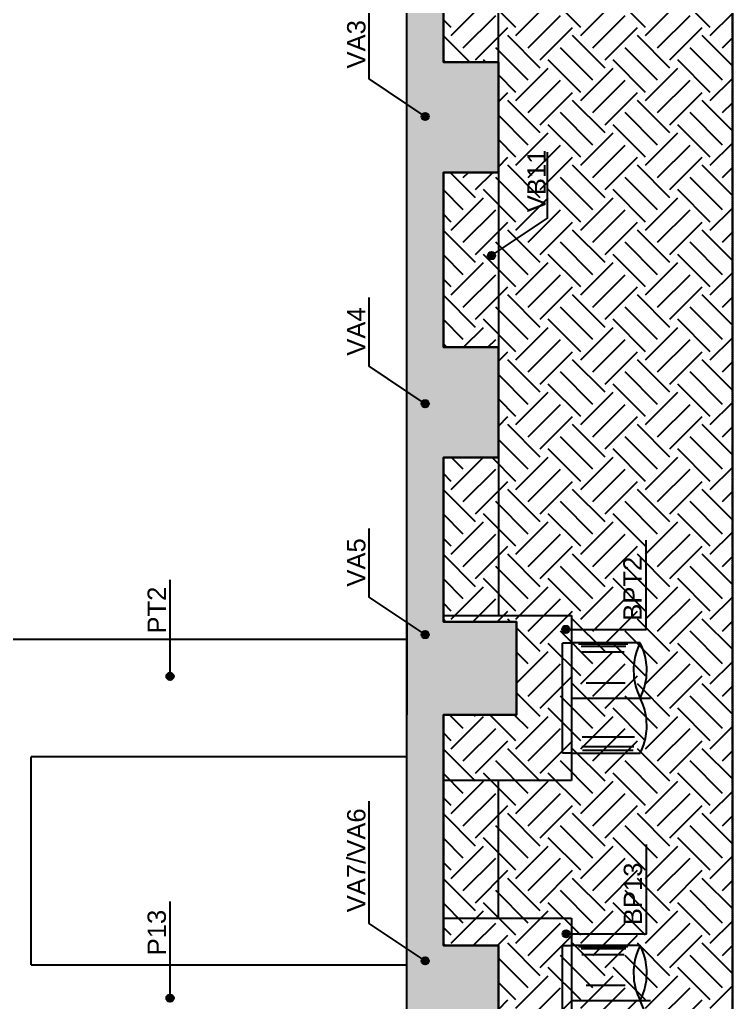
# Model space of a CAD drawing. Extents: x -1789 to 4156, y -3064 to 1391.
# Drawn here: x 2700 to 3089, y 276 to 812 of the extents above; entities that cross this region are included whole.
import ezdxf

# ---------------------------------------------------------------- set-up
doc = ezdxf.new("R2010")
doc.units = 0
doc.linetypes.add('ESTILO_TQS_0003', pattern=[0.92, 0.3, -0.15, 0.02, -0.15, 0.3])
doc.linetypes.add('ESTILO_TQS_0005', pattern=[0.4, 0.3, -0.1])
for name, color, linetype in [('1', 1, 'CONTINUOUS'), ('13', 35, 'CONTINUOUS'), ('2', 2, 'CONTINUOUS'), ('3', 3, 'CONTINUOUS'), ('4', 4, 'CONTINUOUS'), ('8', 8, 'CONTINUOUS')]:
    doc.layers.add(name, color=color, linetype=linetype)
doc.styles.add('TQS_ARIAL', font='arial.ttf')

msp = doc.modelspace()

# ---------------------------------------------------------------- linework, layer by layer
at = {"layer": '1', "linetype": 'Continuous'}
for p, q in [((2782.2596, 453.4249), (2782.2596, 506.2663)), ((3038.80335, 471.7804), (3001.4356, 471.7804)), ((3032.18595, 471.14615), (3005.26835, 471.14615)), ((3031.01745, 469.9521), (3006.66305, 469.9521)), ((3030.14115, 466.72035), (3006.973, 466.72035)), ((3030.72535, 449.94455), (3009.29745, 449.9445)), ((3035.6911, 420.4233), (3007.1279, 420.42335)), ((3035.39905, 415.2019), (3006.973, 415.2019)), ((3035.1069, 413.19365), (3007.4378, 413.19365)), ((3001.4356, 411.7804), (3038.80335, 411.7804)), ((2782.2596, 277.954), (2782.2596, 330.7954)), ((3038.80335, 306.7804), (3001.4356, 306.7804)), ((3032.18595, 306.14615), (3005.26835, 306.14615)), ((3031.01745, 304.9521), (3006.66305, 304.9521)), ((3030.14115, 301.72035), (3006.973, 301.72035)), ((3030.72535, 284.94455), (3009.29745, 284.9445))]:
    msp.add_line(p, q, dxfattribs=at)
at = {"layer": '1', "linetype": 'ESTILO_TQS_0005'}
for p, q in [((3001.4356, 441.7804), (3044.5098, 441.7804)), ((3001.4356, 276.7804), (3044.5098, 276.7804))]:
    msp.add_line(p, q, dxfattribs=at)
at = {"layer": '1', "linetype": 'Continuous'}
for points in [[(2921.50775, 758.8951), (2890.88795, 779.3635), (2890.88795, 816.9624)], [(2957.6999, 683.01435), (2988.3197, 703.4828), (2988.3197, 739.50285)], [(2921.50775, 602.27185), (2890.88795, 622.74025), (2890.88795, 660.2026)], [(2921.50775, 476.33095), (2890.88795, 496.79935), (2890.88795, 534.202)], [(2998.23815, 479.21575), (3042.155, 479.21575), (3042.155, 527.84385)], [(3038.8034, 471.7804), (3037.70265, 469.4336), (3036.83615, 467.1392), (3035.9422, 463.94055), (3035.1969, 458.60215), (3035.39875, 452.7295), (3036.4648, 447.60315), (3037.30515, 445.11555), (3038.8034, 441.7804)], [(3038.8033, 441.7804), (3040.3015, 445.11555), (3041.1418, 447.60315), (3042.20795, 452.7295), (3042.40975, 458.60215), (3041.6644, 463.94055), (3040.7705, 467.1392), (3039.90395, 469.4336), (3038.8033, 471.7804)], [(3038.80335, 411.7804), (3039.90395, 414.12715), (3040.77055, 416.4216), (3041.6644, 419.62025), (3042.4098, 424.9586), (3042.208, 430.8313), (3041.1419, 435.9576), (3040.3015, 438.4452), (3038.80335, 441.78035)], [(2921.50775, 298.38195), (2890.88795, 318.8504), (2890.88795, 385.56005)], [(2998.46565, 313.18585), (3042.3825, 313.18585), (3042.3825, 361.8139)], [(3038.8034, 306.7804), (3037.70265, 304.4336), (3036.83615, 302.13925), (3035.9422, 298.94055), (3035.1969, 293.60215), (3035.39875, 287.7295), (3036.4648, 282.60315), (3037.30515, 280.11555), (3038.8034, 276.7804)], [(3038.8033, 276.7804), (3040.3015, 280.11555), (3041.1418, 282.60315), (3042.20795, 287.7295), (3042.40975, 293.60215), (3041.6644, 298.94055), (3040.7705, 302.13925), (3039.90395, 304.4336), (3038.8033, 306.7804)], [(3038.80335, 246.7804), (3039.90395, 249.12715), (3040.77055, 251.4216), (3041.6644, 254.62025), (3042.4098, 259.9586), (3042.208, 265.8313), (3041.1419, 270.9576), (3040.3015, 273.4452), (3038.80335, 276.78035)]]:
    msp.add_lwpolyline(points, dxfattribs=at)
at = {"layer": '1', "linetype": 'ESTILO_TQS_0005'}
for points in [[(3001.4356, 411.7804), (2996.4356, 411.7804), (2996.4356, 471.7804), (3001.4356, 471.7804)], [(3001.4356, 246.7804), (2996.4356, 246.7804), (2996.4356, 306.7804), (3001.4356, 306.7804)]]:
    msp.add_lwpolyline(points, dxfattribs=at)
at = {"layer": '1', "linetype": 'Continuous'}
for centre in [(2921.50775, 758.8951), (2957.6999, 683.01435), (2921.50775, 602.27185), (2921.50775, 476.33095), (2998.23815, 479.21575), (2782.2424, 453.59505), (2998.46565, 313.18585), (2921.50775, 298.38195), (2782.2424, 278.12415)]:
    msp.add_circle(centre, 2, dxfattribs=at)
for points in [[(2923.50775, 758.8951), (2920.50775, 760.62715), (2919.62835, 759.5791)], [(2923.50775, 758.8951), (2919.62835, 759.5791), (2919.62835, 758.21105)], [(2923.50775, 758.8951), (2919.62835, 758.21105), (2920.50775, 757.16305)], [(2923.50775, 758.8951), (2921.85505, 760.8647), (2920.50775, 760.62715)], [(2923.50775, 758.8951), (2920.50775, 757.16305), (2921.85505, 756.92545)], [(2923.50775, 758.8951), (2923.03985, 760.18065), (2921.85505, 760.8647)], [(2923.50775, 758.8951), (2921.85505, 756.92545), (2923.03985, 757.6095)], [(2923.50775, 758.8951), (2923.03985, 757.6095), (2923.50775, 758.8951)], [(2959.6999, 683.01435), (2956.6999, 684.7464), (2955.82055, 683.6984)], [(2959.6999, 683.01435), (2955.82055, 683.6984), (2955.82055, 682.3303)], [(2959.6999, 683.01435), (2955.82055, 682.3303), (2956.6999, 681.2823)], [(2959.6999, 683.01435), (2958.0472, 684.984), (2956.6999, 684.7464)], [(2959.6999, 683.01435), (2956.6999, 681.2823), (2958.0472, 681.04475)], [(2959.6999, 683.01435), (2959.232, 684.29995), (2958.0472, 684.984)], [(2959.6999, 683.01435), (2958.0472, 681.04475), (2959.232, 681.7288)], [(2959.6999, 683.01435), (2959.232, 681.7288), (2959.6999, 683.01435)], [(2923.50775, 602.27185), (2920.50775, 604.0039), (2919.62835, 602.95585)], [(2923.50775, 602.27185), (2919.62835, 602.95585), (2919.62835, 601.5878)], [(2923.50775, 602.27185), (2919.62835, 601.5878), (2920.50775, 600.5398)], [(2923.50775, 602.27185), (2921.85505, 604.24145), (2920.50775, 604.0039)], [(2923.50775, 602.27185), (2920.50775, 600.5398), (2921.85505, 600.3022)], [(2923.50775, 602.27185), (2923.03985, 603.5574), (2921.85505, 604.24145)], [(2923.50775, 602.27185), (2921.85505, 600.3022), (2923.03985, 600.98625)], [(2923.50775, 602.27185), (2923.03985, 600.98625), (2923.50775, 602.27185)], [(2923.50775, 476.33095), (2920.50775, 478.063), (2919.62835, 477.01495)], [(2923.50775, 476.33095), (2919.62835, 477.01495), (2919.62835, 475.6469)], [(2923.50775, 476.33095), (2921.85505, 478.30055), (2920.50775, 478.063)], [(2923.50775, 476.33095), (2923.03985, 477.6165), (2921.85505, 478.30055)], [(3000.23815, 479.21575), (2997.23815, 480.9478), (2996.35875, 479.8998)], [(3000.23815, 479.21575), (2996.35875, 479.8998), (2996.35875, 478.53175)], [(3000.23815, 479.21575), (2996.35875, 478.53175), (2997.23815, 477.4837)], [(3000.23815, 479.21575), (2998.58545, 481.1854), (2997.23815, 480.9478)], [(3000.23815, 479.21575), (2997.23815, 477.4837), (2998.58545, 477.24615)], [(3000.23815, 479.21575), (2999.77025, 480.50135), (2998.58545, 481.1854)], [(3000.23815, 479.21575), (2998.58545, 477.24615), (2999.77025, 477.9302)], [(3000.23815, 479.21575), (2999.77025, 477.9302), (3000.23815, 479.21575)], [(2923.50775, 476.33095), (2919.62835, 475.6469), (2920.50775, 474.5989)], [(2923.50775, 476.33095), (2920.50775, 474.5989), (2921.85505, 474.3613)], [(2923.50775, 476.33095), (2921.85505, 474.3613), (2923.03985, 475.04535)], [(2923.50775, 476.33095), (2923.03985, 475.04535), (2923.50775, 476.33095)], [(2784.2424, 453.59505), (2782.5897, 455.56465), (2781.2424, 455.3271)], [(2784.2424, 453.59505), (2783.7745, 454.8806), (2782.5897, 455.56465)], [(2784.2424, 453.59505), (2781.2424, 455.3271), (2780.36305, 454.2791)], [(2784.2424, 453.59505), (2780.36305, 454.2791), (2780.36305, 452.911)], [(2784.2424, 453.59505), (2780.36305, 452.911), (2781.2424, 451.863)], [(2784.2424, 453.59505), (2781.2424, 451.863), (2782.5897, 451.62545)], [(2784.2424, 453.59505), (2782.5897, 451.62545), (2783.7745, 452.30945)], [(2784.2424, 453.59505), (2783.7745, 452.30945), (2784.2424, 453.59505)], [(3000.46565, 313.18585), (2997.46565, 314.9179), (2996.58625, 313.86985)], [(3000.46565, 313.18585), (2996.58625, 313.86985), (2996.58625, 312.5018)], [(3000.46565, 313.18585), (2996.58625, 312.5018), (2997.46565, 311.4538)], [(3000.46565, 313.18585), (2998.8129, 315.15545), (2997.46565, 314.9179)], [(3000.46565, 313.18585), (2997.46565, 311.4538), (2998.8129, 311.2162)], [(3000.46565, 313.18585), (2999.9977, 314.4714), (2998.8129, 315.15545)], [(3000.46565, 313.18585), (2998.8129, 311.2162), (2999.9977, 311.90025)], [(3000.46565, 313.18585), (2999.9977, 311.90025), (3000.46565, 313.18585)], [(2923.50775, 298.38195), (2920.50775, 300.114), (2919.62835, 299.066)], [(2923.50775, 298.38195), (2921.85505, 300.3516), (2920.50775, 300.114)], [(2923.50775, 298.38195), (2923.03985, 299.66755), (2921.85505, 300.3516)], [(2923.50775, 298.38195), (2919.62835, 299.066), (2919.62835, 297.69795)], [(2923.50775, 298.38195), (2919.62835, 297.69795), (2920.50775, 296.6499)], [(2923.50775, 298.38195), (2920.50775, 296.6499), (2921.85505, 296.41235)], [(2923.50775, 298.38195), (2921.85505, 296.41235), (2923.03985, 297.0964)], [(2923.50775, 298.38195), (2923.03985, 297.0964), (2923.50775, 298.38195)], [(2784.2424, 278.12415), (2781.2424, 279.8562), (2780.36305, 278.8082)], [(2784.2424, 278.12415), (2780.36305, 278.8082), (2780.36305, 277.4401)], [(2784.2424, 278.12415), (2782.5897, 280.09375), (2781.2424, 279.8562)], [(2784.2424, 278.12415), (2783.7745, 279.40975), (2782.5897, 280.09375)], [(2784.2424, 278.12415), (2780.36305, 277.4401), (2781.2424, 276.3921)], [(2784.2424, 278.12415), (2781.2424, 276.3921), (2782.5897, 276.15455)], [(2784.2424, 278.12415), (2782.5897, 276.15455), (2783.7745, 276.83855)], [(2784.2424, 278.12415), (2783.7745, 276.83855), (2784.2424, 278.12415)]]:
    msp.add_solid(points, dxfattribs=at)
at = {"layer": '13', "linetype": 'Continuous'}
for p, q in [((2935.6808, 803.0006), (2953.35845, 820.6783)), ((2971.0361, 807.42005), (2953.35845, 825.0977)), ((2971.0361, 803.0006), (2988.7138, 820.6783)), ((3006.39145, 807.42005), (2988.7138, 825.0977)), ((3006.39145, 803.0006), (3024.06915, 820.6783)), ((3041.7468, 807.42005), (3024.06915, 825.0977)), ((3041.7468, 803.0006), (3059.42445, 820.6783)), ((3077.10215, 807.42005), (3059.42445, 825.0977)), ((3077.10215, 803.0006), (3089.1606, 815.05905)), ((2935.6808, 807.42005), (2931.4356, 811.6652)), ((2942.3099, 796.3715), (2959.9876, 814.04915)), ((2977.66525, 796.3715), (2995.3429, 814.04915)), ((3013.0206, 796.3715), (3030.69825, 814.04915)), ((3048.37595, 796.3715), (3066.0536, 814.04915)), ((2931.4356, 807.59425), (2931.4356, 807.59425)), ((2948.93905, 789.74235), (2966.6167, 807.42005)), ((2984.29435, 789.74235), (3001.97205, 807.42005)), ((3019.6497, 789.74235), (3037.3274, 807.42005)), ((3055.00505, 789.74235), (3072.6827, 807.42005)), ((3089.1606, 808.61985), (3089.1606, 808.61985)), ((2945.79385, 788.46815), (2931.4356, 802.82635)), ((2931.4356, 798.75545), (2931.4356, 798.75545)), ((2984.29435, 785.32295), (2966.6167, 803.0006)), ((3019.6497, 785.32295), (3001.97205, 803.0006)), ((3055.00505, 785.32295), (3037.3274, 803.0006)), ((3089.1606, 786.52275), (3072.6827, 803.0006)), ((3083.73125, 796.3715), (3089.1606, 801.8008)), ((2977.66525, 778.6938), (2959.9876, 796.3715)), ((3013.0206, 778.6938), (2995.3429, 796.3715)), ((3048.37595, 778.6938), (3030.69825, 796.3715)), ((3083.73125, 778.6938), (3066.0536, 796.3715)), ((3089.1606, 795.36155), (3089.1606, 795.36155)), ((2932.5356, 788.46815), (2931.4356, 789.5681)), ((2934.40655, 788.46815), (2934.40655, 788.46815)), ((2947.6648, 788.46815), (2947.6648, 788.46815)), ((2954.6327, 788.46815), (2953.35845, 789.74235)), ((2956.50365, 788.46815), (2956.50365, 788.46815)), ((3006.39145, 772.0647), (2988.7138, 789.74235)), ((3041.7468, 772.0647), (3024.06915, 789.74235)), ((3077.10215, 772.0647), (3059.42445, 789.74235)), ((2971.0361, 767.64525), (2988.7138, 785.32295)), ((3006.39145, 767.64525), (3024.06915, 785.32295)), ((3041.7468, 767.64525), (3059.42445, 785.32295)), ((2971.0361, 772.0647), (2961.4356, 781.6652)), ((2961.4356, 780.14185), (2961.4356, 780.14185)), ((2977.66525, 761.01615), (2995.3429, 778.6938)), ((3013.0206, 761.01615), (3030.69825, 778.6938)), ((3048.37595, 761.01615), (3066.0536, 778.6938)), ((3077.10215, 767.64525), (3089.1606, 779.7037)), ((2961.4356, 766.8836), (2966.6167, 772.0647)), ((2984.29435, 754.387), (3001.97205, 772.0647)), ((3019.6497, 754.387), (3037.3274, 772.0647)), ((3055.00505, 754.387), (3072.6827, 772.0647)), ((3089.1606, 773.2645), (3089.1606, 773.2645)), ((2984.29435, 749.9676), (2966.6167, 767.64525)), ((3019.6497, 749.9676), (3001.97205, 767.64525)), ((3055.00505, 749.9676), (3037.3274, 767.64525)), ((3089.1606, 751.1674), (3072.6827, 767.64525)), ((3083.73125, 761.01615), (3089.1606, 766.44545)), ((3013.0206, 743.33845), (2995.3429, 761.01615)), ((3048.37595, 743.33845), (3030.69825, 761.01615)), ((3083.73125, 743.33845), (3066.0536, 761.01615)), ((2977.66525, 743.33845), (2961.4356, 759.5681)), ((2961.4356, 758.04475), (2961.4356, 758.04475)), ((3089.1606, 760.00625), (3089.1606, 760.00625)), ((3006.39145, 736.70935), (2988.7138, 754.387)), ((3041.7468, 736.70935), (3024.06915, 754.387)), ((3077.10215, 736.70935), (3059.42445, 754.387)), ((2971.0361, 736.70935), (2961.4356, 746.30985)), ((2971.0361, 732.28995), (2988.7138, 749.9676)), ((3006.39145, 732.28995), (3024.06915, 749.9676)), ((3041.7468, 732.28995), (3059.42445, 749.9676)), ((2961.4356, 744.7865), (2961.4356, 744.7865)), ((2977.66525, 725.6608), (2995.3429, 743.33845)), ((3013.0206, 725.6608), (3030.69825, 743.33845)), ((3048.37595, 725.6608), (3066.0536, 743.33845)), ((3077.10215, 732.28995), (3089.1606, 744.3484)), ((2961.4356, 731.52825), (2966.6167, 736.70935)), ((2984.29435, 719.0317), (3001.97205, 736.70935)), ((3019.6497, 719.0317), (3037.3274, 736.70935)), ((3055.00505, 719.0317), (3072.6827, 736.70935)), ((3089.1606, 737.90915), (3089.1606, 737.90915)), ((2984.29435, 714.61225), (2966.6167, 732.28995)), ((3019.6497, 714.61225), (3001.97205, 732.28995)), ((3055.00505, 714.61225), (3037.3274, 732.28995)), ((3089.1606, 715.81205), (3072.6827, 732.28995)), ((3083.73125, 725.6608), (3089.1606, 731.09015)), ((2948.93905, 714.61225), (2935.09885, 728.45245)), ((2942.3099, 725.6608), (2945.10155, 728.45245)), ((2948.93905, 719.0317), (2958.3598, 728.45245)), ((2977.66525, 707.98315), (2959.9876, 725.6608)), ((3013.0206, 707.98315), (2995.3429, 725.6608)), ((3048.37595, 707.98315), (3030.69825, 725.6608)), ((3083.73125, 707.98315), (3066.0536, 725.6608)), ((3089.1606, 724.6509), (3089.1606, 724.6509)), ((2942.3099, 707.98315), (2931.4356, 718.85745)), ((2971.0361, 701.354), (2953.35845, 719.0317)), ((3006.39145, 701.354), (2988.7138, 719.0317)), ((3041.7468, 701.354), (3024.06915, 719.0317)), ((3077.10215, 701.354), (3059.42445, 719.0317)), ((2931.4356, 714.7865), (2931.4356, 714.7865)), ((2935.6808, 696.9346), (2953.35845, 714.61225)), ((2971.0361, 696.9346), (2988.7138, 714.61225)), ((3006.39145, 696.9346), (3024.06915, 714.61225)), ((3041.7468, 696.9346), (3059.42445, 714.61225)), ((2942.3099, 690.30545), (2959.9876, 707.98315)), ((2977.66525, 690.30545), (2995.3429, 707.98315)), ((3013.0206, 690.30545), (3030.69825, 707.98315)), ((3048.37595, 690.30545), (3066.0536, 707.98315)), ((3077.10215, 696.9346), (3089.1606, 708.99305)), ((2935.6808, 701.354), (2931.4356, 705.5992)), ((3089.1606, 702.5538), (3089.1606, 702.5538)), ((2931.4356, 701.52825), (2931.4356, 701.52825)), ((2948.93905, 679.2569), (2931.4356, 696.76035)), ((2948.93905, 683.67635), (2966.6167, 701.354)), ((2984.29435, 679.2569), (2966.6167, 696.9346)), ((2984.29435, 683.67635), (3001.97205, 701.354)), ((3019.6497, 679.2569), (3001.97205, 696.9346)), ((3019.6497, 683.67635), (3037.3274, 701.354)), ((3055.00505, 679.2569), (3037.3274, 696.9346)), ((3055.00505, 683.67635), (3072.6827, 701.354)), ((3089.1606, 680.4567), (3072.6827, 696.9346)), ((2931.4356, 692.6894), (2931.4356, 692.6894)), ((3083.73125, 690.30545), (3089.1606, 695.7348)), ((2977.66525, 672.6278), (2959.9876, 690.30545)), ((3013.0206, 672.6278), (2995.3429, 690.30545)), ((3048.37595, 672.6278), (3030.69825, 690.30545)), ((3083.73125, 672.6278), (3066.0536, 690.30545)), ((3089.1606, 689.29555), (3089.1606, 689.29555)), ((2942.3099, 672.6278), (2931.4356, 683.5021)), ((2971.0361, 665.99865), (2953.35845, 683.67635)), ((3006.39145, 665.99865), (2988.7138, 683.67635)), ((3041.7468, 665.99865), (3024.06915, 683.67635)), ((3077.10215, 665.99865), (3059.42445, 683.67635)), ((2931.4356, 679.43115), (2931.4356, 679.43115)), ((2935.6808, 661.57925), (2953.35845, 679.2569)), ((2971.0361, 661.57925), (2988.7138, 679.2569)), ((3006.39145, 661.57925), (3024.06915, 679.2569)), ((3041.7468, 661.57925), (3059.42445, 679.2569)), ((2935.6808, 665.99865), (2931.4356, 670.24385)), ((2942.3099, 654.95015), (2959.9876, 672.6278)), ((2977.66525, 654.95015), (2995.3429, 672.6278)), ((3013.0206, 654.95015), (3030.69825, 672.6278)), ((3048.37595, 654.95015), (3066.0536, 672.6278)), ((3077.10215, 661.57925), (3089.1606, 673.6377)), ((2931.4356, 666.1729), (2931.4356, 666.1729)), ((2948.93905, 648.321), (2966.6167, 665.99865)), ((2984.29435, 648.321), (3001.97205, 665.99865)), ((3019.6497, 648.321), (3037.3274, 665.99865)), ((3055.00505, 648.321), (3072.6827, 665.99865)), ((3089.1606, 667.19845), (3089.1606, 667.19845)), ((2948.93905, 643.9016), (2931.4356, 661.405)), ((2984.29435, 643.9016), (2966.6167, 661.57925)), ((3019.6497, 643.9016), (3001.97205, 661.57925)), ((3055.00505, 643.9016), (3037.3274, 661.57925)), ((3089.1606, 645.1014), (3072.6827, 661.57925)), ((3083.73125, 654.95015), (3089.1606, 660.37945)), ((2931.4356, 657.33405), (2931.4356, 657.33405)), ((2977.66525, 637.27245), (2959.9876, 654.95015)), ((3013.0206, 637.27245), (2995.3429, 654.95015)), ((3048.37595, 637.27245), (3030.69825, 654.95015)), ((3083.73125, 637.27245), (3066.0536, 654.95015)), ((3089.1606, 653.9402), (3089.1606, 653.9402)), ((2942.3099, 637.27245), (2931.4356, 648.14675)), ((2931.4356, 644.0758), (2931.4356, 644.0758)), ((2942.4827, 633.02585), (2953.35845, 643.9016)), ((2971.0361, 630.64335), (2953.35845, 648.321)), ((2971.0361, 626.2239), (2988.7138, 643.9016)), ((3006.39145, 630.64335), (2988.7138, 648.321)), ((3006.39145, 626.2239), (3024.06915, 643.9016)), ((3041.7468, 630.64335), (3024.06915, 648.321)), ((3041.7468, 626.2239), (3059.42445, 643.9016)), ((3077.10215, 630.64335), (3059.42445, 648.321)), ((3077.10215, 626.2239), (3089.1606, 638.28235)), ((2933.29825, 633.02585), (2931.4356, 634.8885)), ((2933.6439, 633.02585), (2933.6439, 633.02585)), ((2946.5565, 633.02585), (2946.5565, 633.02585)), ((2955.74095, 633.02585), (2959.9876, 637.27245)), ((2959.81475, 633.02585), (2959.81475, 633.02585)), ((2977.66525, 619.5948), (2995.3429, 637.27245)), ((3013.0206, 619.5948), (3030.69825, 637.27245)), ((3048.37595, 619.5948), (3066.0536, 637.27245)), ((2961.4356, 625.46225), (2966.6167, 630.64335)), ((2984.29435, 612.96565), (3001.97205, 630.64335)), ((3019.6497, 612.96565), (3037.3274, 630.64335)), ((3055.00505, 612.96565), (3072.6827, 630.64335)), ((3089.1606, 631.84315), (3089.1606, 631.84315)), ((2984.29435, 608.54625), (2966.6167, 626.2239)), ((3019.6497, 608.54625), (3001.97205, 626.2239)), ((3055.00505, 608.54625), (3037.3274, 626.2239)), ((3089.1606, 609.74605), (3072.6827, 626.2239)), ((3083.73125, 619.5948), (3089.1606, 625.0241)), ((2977.66525, 601.9171), (2961.4356, 618.14675)), ((2961.4356, 616.6234), (2961.4356, 616.6234)), ((3013.0206, 601.9171), (2995.3429, 619.5948)), ((3048.37595, 601.9171), (3030.69825, 619.5948)), ((3083.73125, 601.9171), (3066.0536, 619.5948)), ((3089.1606, 618.5849), (3089.1606, 618.5849)), ((3006.39145, 595.288), (2988.7138, 612.96565)), ((3041.7468, 595.288), (3024.06915, 612.96565)), ((3077.10215, 595.288), (3059.42445, 612.96565)), ((2971.0361, 590.8686), (2988.7138, 608.54625)), ((3006.39145, 590.8686), (3024.06915, 608.54625)), ((3041.7468, 590.8686), (3059.42445, 608.54625)), ((2971.0361, 595.288), (2961.4356, 604.8885)), ((2961.4356, 603.36515), (2961.4356, 603.36515)), ((2977.66525, 584.23945), (2995.3429, 601.9171)), ((3013.0206, 584.23945), (3030.69825, 601.9171)), ((3048.37595, 584.23945), (3066.0536, 601.9171)), ((3077.10215, 590.8686), (3089.1606, 602.92705)), ((2961.4356, 590.1069), (2966.6167, 595.288)), ((2984.29435, 577.6103), (3001.97205, 595.288)), ((3019.6497, 577.6103), (3037.3274, 595.288)), ((3055.00505, 577.6103), (3072.6827, 595.288)), ((3089.1606, 596.4878), (3089.1606, 596.4878)), ((2984.29435, 573.1909), (2966.6167, 590.8686)), ((3019.6497, 573.1909), (3001.97205, 590.8686)), ((3055.00505, 573.1909), (3037.3274, 590.8686)), ((3089.1606, 574.3907), (3072.6827, 590.8686)), ((3083.73125, 584.23945), (3089.1606, 589.6688)), ((3013.0206, 566.5618), (2995.3429, 584.23945)), ((3048.37595, 566.5618), (3030.69825, 584.23945)), ((3083.73125, 566.5618), (3066.0536, 584.23945)), ((2977.66525, 566.5618), (2961.4356, 582.79145)), ((2961.4356, 581.26805), (2961.4356, 581.26805)), ((3089.1606, 583.22955), (3089.1606, 583.22955)), ((3006.39145, 559.93265), (2988.7138, 577.6103)), ((3041.7468, 559.93265), (3024.06915, 577.6103)), ((3077.10215, 559.93265), (3059.42445, 577.6103)), ((2935.6808, 555.51325), (2953.0954, 572.92785)), ((2942.3099, 566.5618), (2935.94385, 572.92785)), ((2971.0361, 559.93265), (2958.0409, 572.92785)), ((2971.0361, 555.51325), (2988.7138, 573.1909)), ((3006.39145, 555.51325), (3024.06915, 573.1909)), ((3041.7468, 555.51325), (3059.42445, 573.1909)), ((2935.6808, 559.93265), (2931.4356, 564.17785)), ((2942.3099, 548.8841), (2959.9876, 566.5618)), ((2977.66525, 548.8841), (2995.3429, 566.5618)), ((3013.0206, 548.8841), (3030.69825, 566.5618)), ((3048.37595, 548.8841), (3066.0536, 566.5618)), ((3077.10215, 555.51325), (3089.1606, 567.5717)), ((2931.4356, 560.1069), (2931.4356, 560.1069)), ((2948.93905, 542.255), (2966.6167, 559.93265)), ((2984.29435, 542.255), (3001.97205, 559.93265)), ((3019.6497, 542.255), (3037.3274, 559.93265)), ((3055.00505, 542.255), (3072.6827, 559.93265)), ((3089.1606, 561.13245), (3089.1606, 561.13245)), ((2948.93905, 537.83555), (2931.4356, 555.339)), ((2984.29435, 537.83555), (2966.6167, 555.51325)), ((3019.6497, 537.83555), (3001.97205, 555.51325)), ((3055.00505, 537.83555), (3037.3274, 555.51325)), ((3089.1606, 539.03535), (3072.6827, 555.51325)), ((3083.73125, 548.8841), (3089.1606, 554.31345)), ((2931.4356, 551.26805), (2931.4356, 551.26805)), ((2977.66525, 531.20645), (2959.9876, 548.8841)), ((3013.0206, 531.20645), (2995.3429, 548.8841)), ((3048.37595, 531.20645), (3030.69825, 548.8841)), ((3083.73125, 531.20645), (3066.0536, 548.8841)), ((3089.1606, 547.8742), (3089.1606, 547.8742)), ((2942.3099, 531.20645), (2931.4356, 542.08075)), ((2971.0361, 524.5773), (2953.35845, 542.255)), ((3006.39145, 524.5773), (2988.7138, 542.255)), ((3041.7468, 524.5773), (3024.06915, 542.255)), ((3077.10215, 524.5773), (3059.42445, 542.255)), ((2931.4356, 538.0098), (2931.4356, 538.0098)), ((2935.6808, 520.1579), (2953.35845, 537.83555)), ((2971.0361, 520.1579), (2988.7138, 537.83555)), ((3006.39145, 520.1579), (3024.06915, 537.83555)), ((3041.7468, 520.1579), (3059.42445, 537.83555)), ((2942.3099, 513.52875), (2959.9876, 531.20645)), ((2977.66525, 513.52875), (2995.3429, 531.20645)), ((3013.0206, 513.52875), (3030.69825, 531.20645)), ((3048.37595, 513.52875), (3066.0536, 531.20645)), ((3077.10215, 520.1579), (3089.1606, 532.21635)), ((2935.6808, 524.5773), (2931.4356, 528.8225)), ((3089.1606, 525.7771), (3089.1606, 525.7771)), ((2931.4356, 524.75155), (2931.4356, 524.75155)), ((2948.93905, 502.48025), (2931.4356, 519.98365)), ((2948.93905, 506.89965), (2966.6167, 524.5773)), ((2984.29435, 502.48025), (2966.6167, 520.1579)), ((2984.29435, 506.89965), (3001.97205, 524.5773)), ((3019.6497, 502.48025), (3001.97205, 520.1579)), ((3019.6497, 506.89965), (3037.3274, 524.5773)), ((3055.00505, 502.48025), (3037.3274, 520.1579)), ((3055.00505, 506.89965), (3072.6827, 524.5773)), ((3089.1606, 503.68005), (3072.6827, 520.1579)), ((2931.4356, 515.9127), (2931.4356, 515.9127)), ((3083.73125, 513.52875), (3089.1606, 518.9581)), ((2977.66525, 495.8511), (2959.9876, 513.52875)), ((3013.0206, 495.8511), (2995.3429, 513.52875)), ((3048.37595, 495.8511), (3030.69825, 513.52875)), ((3083.73125, 495.8511), (3066.0536, 513.52875)), ((3089.1606, 512.51885), (3089.1606, 512.51885)), ((2942.3099, 495.8511), (2931.4356, 506.7254)), ((2971.0361, 489.222), (2953.35845, 506.89965)), ((3006.39145, 489.222), (2988.7138, 506.89965)), ((3041.7468, 489.222), (3024.06915, 506.89965)), ((3077.10215, 489.222), (3059.42445, 506.89965)), ((2931.4356, 502.65445), (2931.4356, 502.65445)), ((2935.6808, 484.80255), (2953.35845, 502.48025)), ((2971.0361, 484.80255), (2988.7138, 502.48025)), ((3006.39145, 484.80255), (3024.06915, 502.48025)), ((3041.7468, 484.80255), (3059.42445, 502.48025)), ((2935.6808, 489.222), (2931.4356, 493.46715)), ((2947.52955, 483.3931), (2959.9876, 495.8511)), ((2977.66525, 478.17345), (2995.3429, 495.8511)), ((3013.0206, 478.17345), (3030.69825, 495.8511)), ((3048.37595, 478.17345), (3066.0536, 495.8511)), ((3077.10215, 484.80255), (3089.1606, 496.861)), ((2931.4356, 489.3962), (2931.4356, 489.3962)), ((2960.7878, 483.3931), (2966.6167, 489.222)), ((2984.29435, 471.5443), (3001.97205, 489.222)), ((3019.6497, 471.5443), (3037.3274, 489.222)), ((3055.00505, 471.5443), (3072.6827, 489.222)), ((3089.1606, 490.42175), (3089.1606, 490.42175)), ((2932.67085, 483.3931), (2931.4356, 484.6283)), ((2934.2713, 483.3931), (2934.2713, 483.3931)), ((2941.50965, 483.3931), (2941.50965, 483.3931)), ((2954.7679, 483.3931), (2954.7679, 483.3931)), ((2968.02615, 483.3931), (2966.6167, 484.80255)), ((2969.62665, 483.3931), (2969.62665, 483.3931)), ((3019.6497, 467.1249), (3001.97205, 484.80255)), ((3055.00505, 467.1249), (3037.3274, 484.80255)), ((3089.1606, 468.3247), (3072.6827, 484.80255)), ((3083.73125, 478.17345), (3089.1606, 483.60275)), ((2984.29435, 467.1249), (2971.4356, 479.98365)), ((3013.0206, 460.49575), (2995.3429, 478.17345)), ((3048.37595, 460.49575), (3030.69825, 478.17345)), ((3083.73125, 460.49575), (3066.0536, 478.17345)), ((3089.1606, 477.1635), (3089.1606, 477.1635)), ((2971.4356, 471.9438), (2971.4356, 471.9438)), ((2971.4356, 449.8467), (2988.7138, 467.1249)), ((2977.66525, 460.49575), (2971.4356, 466.7254)), ((3006.39145, 453.86665), (2988.7138, 471.5443)), ((3006.39145, 449.4472), (3024.06915, 467.1249)), ((3041.7468, 453.86665), (3024.06915, 471.5443)), ((3041.7468, 449.4472), (3059.42445, 467.1249)), ((3077.10215, 453.86665), (3059.42445, 471.5443)), ((3077.10215, 449.4472), (3089.1606, 461.50565)), ((2971.4356, 458.68555), (2971.4356, 458.68555)), ((2977.66525, 442.8181), (2995.3429, 460.49575)), ((3013.0206, 442.8181), (3030.69825, 460.49575)), ((3048.37595, 442.8181), (3066.0536, 460.49575)), ((2984.29435, 436.18895), (3001.97205, 453.86665)), ((3019.6497, 436.18895), (3037.3274, 453.86665)), ((3055.00505, 436.18895), (3072.6827, 453.86665)), ((3089.1606, 455.06645), (3089.1606, 455.06645)), ((3019.6497, 431.76955), (3001.97205, 449.4472)), ((3055.00505, 431.76955), (3037.3274, 449.4472)), ((3089.1606, 432.96935), (3072.6827, 449.4472)), ((3083.73125, 442.8181), (3089.1606, 448.2474)), ((2984.29435, 431.76955), (2971.4356, 444.6283)), ((3013.0206, 425.1404), (2995.3429, 442.8181)), ((3048.37595, 425.1404), (3030.69825, 442.8181)), ((3083.73125, 425.1404), (3066.0536, 442.8181)), ((3089.1606, 441.8082), (3089.1606, 441.8082)), ((2971.4356, 436.58845), (2971.4356, 436.58845)), ((3006.39145, 418.5113), (2988.7138, 436.18895)), ((3041.7468, 418.5113), (3024.06915, 436.18895)), ((3077.10215, 418.5113), (3059.42445, 436.18895)), ((2931.4356, 431.9438), (2931.4356, 431.9438)), ((2942.3099, 425.1404), (2934.76635, 432.684)), ((2935.6808, 414.0919), (2953.35845, 431.76955)), ((2948.93905, 431.76955), (2948.0246, 432.684)), ((2971.0361, 418.5113), (2956.86345, 432.684)), ((2977.66525, 425.1404), (2970.1217, 432.684)), ((2971.0361, 414.0919), (2988.7138, 431.76955)), ((3006.39145, 414.0919), (3024.06915, 431.76955)), ((3041.7468, 414.0919), (3059.42445, 431.76955)), ((2942.3099, 407.46275), (2959.9876, 425.1404)), ((2977.66525, 407.46275), (2995.3429, 425.1404)), ((3013.0206, 407.46275), (3030.69825, 425.1404)), ((3048.37595, 407.46275), (3066.0536, 425.1404)), ((3077.10215, 414.0919), (3089.1606, 426.15035)), ((2935.6808, 418.5113), (2931.4356, 422.7565)), ((2931.4356, 418.68555), (2931.4356, 418.68555)), ((2948.93905, 400.83365), (2966.6167, 418.5113)), ((2984.29435, 400.83365), (3001.97205, 418.5113)), ((3019.6497, 400.83365), (3037.3274, 418.5113)), ((3055.00505, 400.83365), (3072.6827, 418.5113)), ((3089.1606, 419.7111), (3089.1606, 419.7111)), ((2948.93905, 396.4142), (2931.4356, 413.91765)), ((2984.29435, 396.4142), (2966.6167, 414.0919)), ((3019.6497, 396.4142), (3001.97205, 414.0919)), ((3055.00505, 396.4142), (3037.3274, 414.0919)), ((3089.1606, 397.614), (3072.6827, 414.0919)), ((3083.73125, 407.46275), (3089.1606, 412.8921)), ((2931.4356, 409.8467), (2931.4356, 409.8467)), ((2977.66525, 389.7851), (2959.9876, 407.46275)), ((3013.0206, 389.7851), (2995.3429, 407.46275)), ((3048.37595, 389.7851), (3030.69825, 407.46275)), ((3083.73125, 389.7851), (3066.0536, 407.46275)), ((3089.1606, 406.45285), (3089.1606, 406.45285)), ((2942.3099, 389.7851), (2931.4356, 400.6594)), ((2931.4356, 396.58845), (2931.4356, 396.58845)), ((2971.0361, 383.15595), (2953.35845, 400.83365)), ((3006.39145, 383.15595), (2988.7138, 400.83365)), ((3041.7468, 383.15595), (3024.06915, 400.83365)), ((3077.10215, 383.15595), (3059.42445, 400.83365)), ((2935.6808, 378.73655), (2953.35845, 396.4142)), ((2971.0361, 378.73655), (2988.7138, 396.4142)), ((3006.39145, 378.73655), (3024.06915, 396.4142)), ((3041.7468, 378.73655), (3059.42445, 396.4142)), ((2935.6808, 383.15595), (2931.4356, 387.40115)), ((2942.3099, 372.1074), (2959.9876, 389.7851)), ((2977.66525, 372.1074), (2995.3429, 389.7851)), ((3013.0206, 372.1074), (3030.69825, 389.7851)), ((3048.37595, 372.1074), (3066.0536, 389.7851)), ((3077.10215, 378.73655), (3089.1606, 390.795)), ((2931.4356, 383.3302), (2931.4356, 383.3302)), ((2948.93905, 365.4783), (2966.6167, 383.15595)), ((2984.29435, 365.4783), (3001.97205, 383.15595)), ((3019.6497, 365.4783), (3037.3274, 383.15595)), ((3055.00505, 365.4783), (3072.6827, 383.15595)), ((3089.1606, 384.35575), (3089.1606, 384.35575)), ((2948.93905, 361.05885), (2931.4356, 378.5623)), ((2984.29435, 361.05885), (2966.6167, 378.73655)), ((3019.6497, 361.05885), (3001.97205, 378.73655)), ((3055.00505, 361.05885), (3037.3274, 378.73655)), ((3089.1606, 362.25865), (3072.6827, 378.73655)), ((3083.73125, 372.1074), (3089.1606, 377.53675)), ((2931.4356, 374.49135), (2931.4356, 374.49135)), ((2977.66525, 354.42975), (2959.9876, 372.1074)), ((3013.0206, 354.42975), (2995.3429, 372.1074)), ((3048.37595, 354.42975), (3030.69825, 372.1074)), ((3083.73125, 354.42975), (3066.0536, 372.1074)), ((3089.1606, 371.0975), (3089.1606, 371.0975)), ((2942.3099, 354.42975), (2931.4356, 365.30405)), ((2971.0361, 347.8006), (2953.35845, 365.4783)), ((3006.39145, 347.8006), (2988.7138, 365.4783)), ((3041.7468, 347.8006), (3024.06915, 365.4783)), ((3077.10215, 347.8006), (3059.42445, 365.4783)), ((2931.4356, 361.2331), (2931.4356, 361.2331)), ((2935.6808, 343.3812), (2953.35845, 361.05885)), ((2971.0361, 343.3812), (2988.7138, 361.05885)), ((3006.39145, 343.3812), (3024.06915, 361.05885)), ((3041.7468, 343.3812), (3059.42445, 361.05885)), ((2942.3099, 336.7521), (2959.9876, 354.42975)), ((2977.66525, 336.7521), (2995.3429, 354.42975)), ((3013.0206, 336.7521), (3030.69825, 354.42975)), ((3048.37595, 336.7521), (3066.0536, 354.42975)), ((3077.10215, 343.3812), (3089.1606, 355.43965)), ((2935.6808, 347.8006), (2931.4356, 352.0458)), ((3089.1606, 349.0004), (3089.1606, 349.0004)), ((2931.4356, 347.97485), (2931.4356, 347.97485)), ((2948.93905, 325.70355), (2931.4356, 343.20695)), ((2948.93905, 330.12295), (2966.6167, 347.8006)), ((2984.29435, 325.70355), (2966.6167, 343.3812)), ((2984.29435, 330.12295), (3001.97205, 347.8006)), ((3019.6497, 325.70355), (3001.97205, 343.3812)), ((3019.6497, 330.12295), (3037.3274, 347.8006)), ((3055.00505, 325.70355), (3037.3274, 343.3812)), ((3055.00505, 330.12295), (3072.6827, 347.8006)), ((3089.1606, 326.90335), (3072.6827, 343.3812)), ((2931.4356, 339.136), (2931.4356, 339.136)), ((3083.73125, 336.7521), (3089.1606, 342.1814)), ((2977.66525, 319.0744), (2959.9876, 336.7521)), ((3013.0206, 319.0744), (2995.3429, 336.7521)), ((3048.37595, 319.0744), (3030.69825, 336.7521)), ((3083.73125, 319.0744), (3066.0536, 336.7521)), ((3089.1606, 335.74215), (3089.1606, 335.74215)), ((2942.3099, 319.0744), (2931.4356, 329.9487)), ((2971.0361, 312.4453), (2953.35845, 330.12295)), ((3006.39145, 312.4453), (2988.7138, 330.12295)), ((3041.7468, 312.4453), (3024.06915, 330.12295)), ((3077.10215, 312.4453), (3059.42445, 330.12295)), ((2931.4356, 325.87775), (2931.4356, 325.87775)), ((2935.6808, 308.02585), (2953.35845, 325.70355)), ((2971.0361, 308.02585), (2988.7138, 325.70355)), ((3006.39145, 308.02585), (3024.06915, 325.70355)), ((3041.7468, 308.02585), (3059.42445, 325.70355)), ((2935.6808, 312.4453), (2931.4356, 316.69045)), ((2947.69355, 306.7804), (2959.9876, 319.0744)), ((2977.66525, 301.39675), (2995.3429, 319.0744)), ((3013.0206, 301.39675), (3030.69825, 319.0744)), ((3048.37595, 301.39675), (3066.0536, 319.0744)), ((3077.10215, 308.02585), (3089.1606, 320.0843)), ((2931.4356, 312.6195), (2931.4356, 312.6195)), ((2960.95185, 306.7804), (2966.6167, 312.4453)), ((2984.29435, 294.7676), (3001.97205, 312.4453)), ((3019.6497, 294.7676), (3037.3274, 312.4453)), ((3055.00505, 294.7676), (3072.6827, 312.4453)), ((3089.1606, 313.6451), (3089.1606, 313.6451)), ((2932.50685, 306.7804), (2931.4356, 307.85165)), ((2934.4353, 306.7804), (2934.4353, 306.7804)), ((2941.34565, 306.7804), (2941.34565, 306.7804)), ((2954.6039, 306.7804), (2954.6039, 306.7804)), ((2984.29435, 290.3482), (2966.6167, 308.02585)), ((3019.6497, 290.3482), (3001.97205, 308.02585)), ((3055.00505, 290.3482), (3037.3274, 308.02585)), ((3089.1606, 291.548), (3072.6827, 308.02585)), ((3083.73125, 301.39675), (3089.1606, 306.82605)), ((3013.0206, 283.71905), (2995.3429, 301.39675)), ((3048.37595, 283.71905), (3030.69825, 301.39675)), ((3083.73125, 283.71905), (3066.0536, 301.39675)), ((3089.1606, 300.38685), (3089.1606, 300.38685)), ((2977.66525, 283.71905), (2961.4356, 299.9487)), ((2961.4356, 298.42535), (2961.4356, 298.42535)), ((3006.39145, 277.08995), (2988.7138, 294.7676)), ((3041.7468, 277.08995), (3024.06915, 294.7676)), ((3077.10215, 277.08995), (3059.42445, 294.7676)), ((2971.0361, 272.6705), (2988.7138, 290.3482)), ((3006.39145, 272.6705), (3024.06915, 290.3482)), ((3041.7468, 272.6705), (3059.42445, 290.3482)), ((2971.0361, 277.08995), (2961.4356, 286.69045)), ((2961.4356, 285.1671), (2961.4356, 285.1671)), ((3077.10215, 272.6705), (3089.1606, 284.729)), ((2977.66525, 266.0414), (2995.3429, 283.71905)), ((3013.0206, 266.0414), (3030.69825, 283.71905)), ((3048.37595, 266.0414), (3066.0536, 283.71905)), ((2961.4356, 271.90885), (2966.6167, 277.08995)), ((2984.29435, 259.41225), (3001.97205, 277.08995)), ((3019.6497, 259.41225), (3037.3274, 277.08995)), ((3055.00505, 259.41225), (3072.6827, 277.08995)), ((3089.1606, 278.28975), (3089.1606, 278.28975))]:
    msp.add_line(p, q, dxfattribs=at)
for points in [[(3089.1606, 1006.1651), (3089.1606, -2158.40875)], [(2961.4356, 246.7804), (2961.4356, 306.7804), (2931.4356, 306.7804), (2931.4356, 432.684), (2971.4356, 432.684), (2971.4356, 483.3931), (2931.4356, 483.3931), (2931.4356, 572.92785), (2961.4356, 572.92785), (2961.4356, 633.02585), (2931.4356, 633.02585), (2931.4356, 728.45245), (2961.4356, 728.45245), (2961.4356, 788.46815), (2931.4356, 788.46815), (2931.4356, 884.2986)]]:
    msp.add_lwpolyline(points, dxfattribs=at)
at = {"layer": '2', "linetype": 'ESTILO_TQS_0003'}
msp.add_lwpolyline([(2462.16665, -2158.40875), (3089.1606, -2158.40875), (3089.1606, 1006.1651), (2462.16665, 1011.24555), (2462.16665, -2158.40875)], dxfattribs=at)
at = {"layer": '3', "linetype": 'Continuous'}
for p, q in [((2961.4356, 788.46815), (2961.4356, 884.3203)), ((2961.4356, 728.45245), (2961.4356, 633.02585)), ((2961.4356, 572.92785), (2961.4356, 486.7804)), ((2931.4356, 486.7804), (3001.4356, 486.7804)), ((3001.4356, 486.7804), (3001.4356, 396.7804)), ((2686.4368, 473.7803), (2911.4356, 473.7803)), ((2706.4368, 296.2804), (2706.4368, 409.7804)), ((2911.4356, 409.7804), (2706.4368, 409.7804)), ((3001.4356, 396.7804), (2931.4356, 396.7804)), ((2961.4356, 321.7804), (2961.4356, 396.7804)), ((2931.4356, 321.7804), (3001.4356, 321.7804)), ((3001.4356, 321.7804), (3001.4356, 231.7804)), ((2706.4368, 296.2804), (2911.4356, 296.2804))]:
    msp.add_line(p, q, dxfattribs=at)
at = {"layer": '4', "linetype": 'Continuous'}
for p, q in [((2911.4356, 96.2805), (2911.4356, 913.2804)), ((2931.4356, 788.46815), (2931.4356, 884.2986)), ((2961.4356, 788.46815), (2931.4356, 788.46815)), ((2961.4356, 728.45245), (2961.4356, 788.46815)), ((2931.4356, 728.45245), (2961.4356, 728.45245)), ((2931.4356, 633.02585), (2931.4356, 728.45245)), ((2961.4356, 633.02585), (2931.4356, 633.02585)), ((2961.4356, 572.92785), (2961.4356, 633.02585)), ((2961.4356, 572.92785), (2931.4356, 572.92785)), ((2931.4356, 483.3931), (2931.4356, 572.92785)), ((2911.4356, 483.3931), (2911.4356, 432.684)), ((2971.4356, 483.3931), (2931.4356, 483.3931)), ((2971.4356, 432.684), (2971.4356, 483.3931)), ((2931.4356, 432.684), (2971.4356, 432.684)), ((2931.4356, 306.7804), (2931.4356, 432.684)), ((2931.4356, 306.7804), (2961.4356, 306.7804)), ((2961.4356, 306.7804), (2961.4356, 246.7804))]:
    msp.add_line(p, q, dxfattribs=at)
at = {"layer": '8', "linetype": 'Continuous'}
msp.add_lwpolyline([(2911.4356, 884.2986), (2931.4356, 884.2986), (2931.4356, 788.46815), (2961.4356, 788.46815), (2961.4356, 728.45245), (2931.4356, 728.45245), (2931.4356, 633.02585), (2961.4356, 633.02585), (2961.4356, 572.92785), (2931.4356, 572.92785), (2931.4356, 483.3931), (2971.4356, 483.3931), (2971.4356, 432.684), (2931.4356, 432.684), (2931.4356, 306.7804), (2961.4356, 306.7804), (2961.4356, 246.7804), (2976.4356, 246.7804), (2976.4356, 192.56235), (2931.4356, 192.56235), (2931.4356, 96.2805), (2911.4356, 96.2805), (2911.4356, 884.2986)], dxfattribs=at)
for points in [[(2911.4356, 884.2986), (2931.4356, 884.2986), (2911.4356, 96.2805)], [(2931.4356, 884.2986), (2931.4356, 788.46815), (2911.4356, 96.2805)], [(2911.4356, 96.2805), (2931.4356, 788.46815), (2931.4356, 192.56235)], [(2931.4356, 192.56235), (2931.4356, 788.46815), (2931.4356, 306.7804)], [(2931.4356, 788.46815), (2931.4356, 483.3931), (2931.4356, 306.7804)], [(2931.4356, 483.3931), (2931.4356, 788.46815), (2931.4356, 572.92785)], [(2931.4356, 788.46815), (2931.4356, 728.45245), (2931.4356, 572.92785)], [(2931.4356, 788.46815), (2961.4356, 788.46815), (2931.4356, 728.45245)], [(2961.4356, 788.46815), (2961.4356, 728.45245), (2931.4356, 728.45245)], [(2931.4356, 728.45245), (2931.4356, 633.02585), (2931.4356, 572.92785)], [(2931.4356, 633.02585), (2961.4356, 572.92785), (2931.4356, 572.92785)], [(2931.4356, 633.02585), (2961.4356, 633.02585), (2961.4356, 572.92785)], [(2931.4356, 306.7804), (2931.4356, 483.3931), (2931.4356, 432.684)], [(2931.4356, 483.3931), (2971.4356, 483.3931), (2931.4356, 432.684)], [(2931.4356, 432.684), (2971.4356, 483.3931), (2971.4356, 432.684)], [(2931.4356, 192.56235), (2931.4356, 306.7804), (2976.4356, 192.56235)], [(2931.4356, 306.7804), (2961.4356, 246.7804), (2976.4356, 192.56235)], [(2931.4356, 306.7804), (2961.4356, 306.7804), (2961.4356, 246.7804)]]:
    msp.add_solid(points, dxfattribs=at)

# ---------------------------------------------------------------- texts
at = {"layer": '2', "linetype": 'Continuous', "style": 'TQS_ARIAL'}
for s, p in [('VA3', (2888.885, 785.05715)), ('VB11', (2987.2729, 706.6797)), ('VA4', (2888.885, 628.4339)), ('VA5', (2888.885, 502.493)), ('BPT2', (3039.64595, 483.91505)), ('PT2', (2779.98105, 476.91225)), ('VA7/VA6', (2888.887, 324.90995)), ('BP13', (3039.87345, 317.8851)), ('P13', (2779.98105, 301.44135))]:
    msp.add_text(s, height=10, rotation=90, dxfattribs=at).set_placement(p)

doc.saveas('drawing.dxf')
